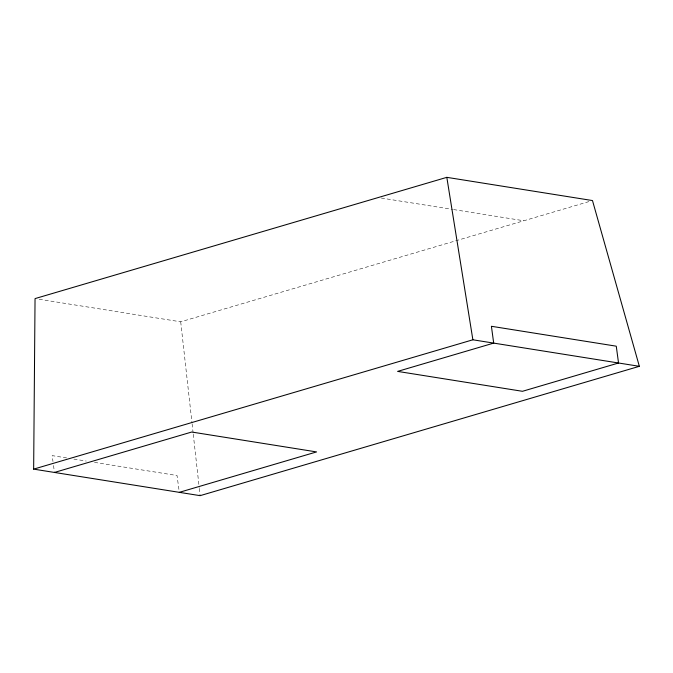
<?xml version="1.0" encoding="UTF-8"?>
<svg xmlns="http://www.w3.org/2000/svg" width="673" height="673" viewBox="0 0 673 673"><rect width="100%" height="100%" fill="white"/><g stroke="black" fill="none" stroke-linecap="round" stroke-linejoin="round"><path stroke-width="0.5" stroke-dasharray="3.37 2.52" d="M39.177 299.258L180.709 321.812L589.498 201.429M381.288 198.047L452.576 209.404M453.61 209.572L523.855 220.761M66.635 457.934L52.183 455.629L52.99 461.569M73.853 459.087L86.237 461.055M94.489 462.376L177.041 475.525L179.043 490.365M53.52 465.523L54.328 471.453M180.709 321.812L191.982 422.787M192.099 423.83L193.151 433.202M193.26 434.236L199.191 487.328M199.309 488.371L200.125 495.656"/><path stroke-width="1.01" d="M33.65 469.131L35.046 298.602L446.822 177.344L592.484 200.554L639.35 366.314L200.125 495.656L33.65 469.131L472.875 339.789L639.35 366.314M54.463 472.446L191.721 432.024L316.571 451.92L179.312 492.342M446.822 177.344L472.875 339.789M493.688 343.104L397.608 371.395L522.458 391.299L618.537 362.999L616.266 346.183L491.416 326.287L493.688 343.104"/></g></svg>
